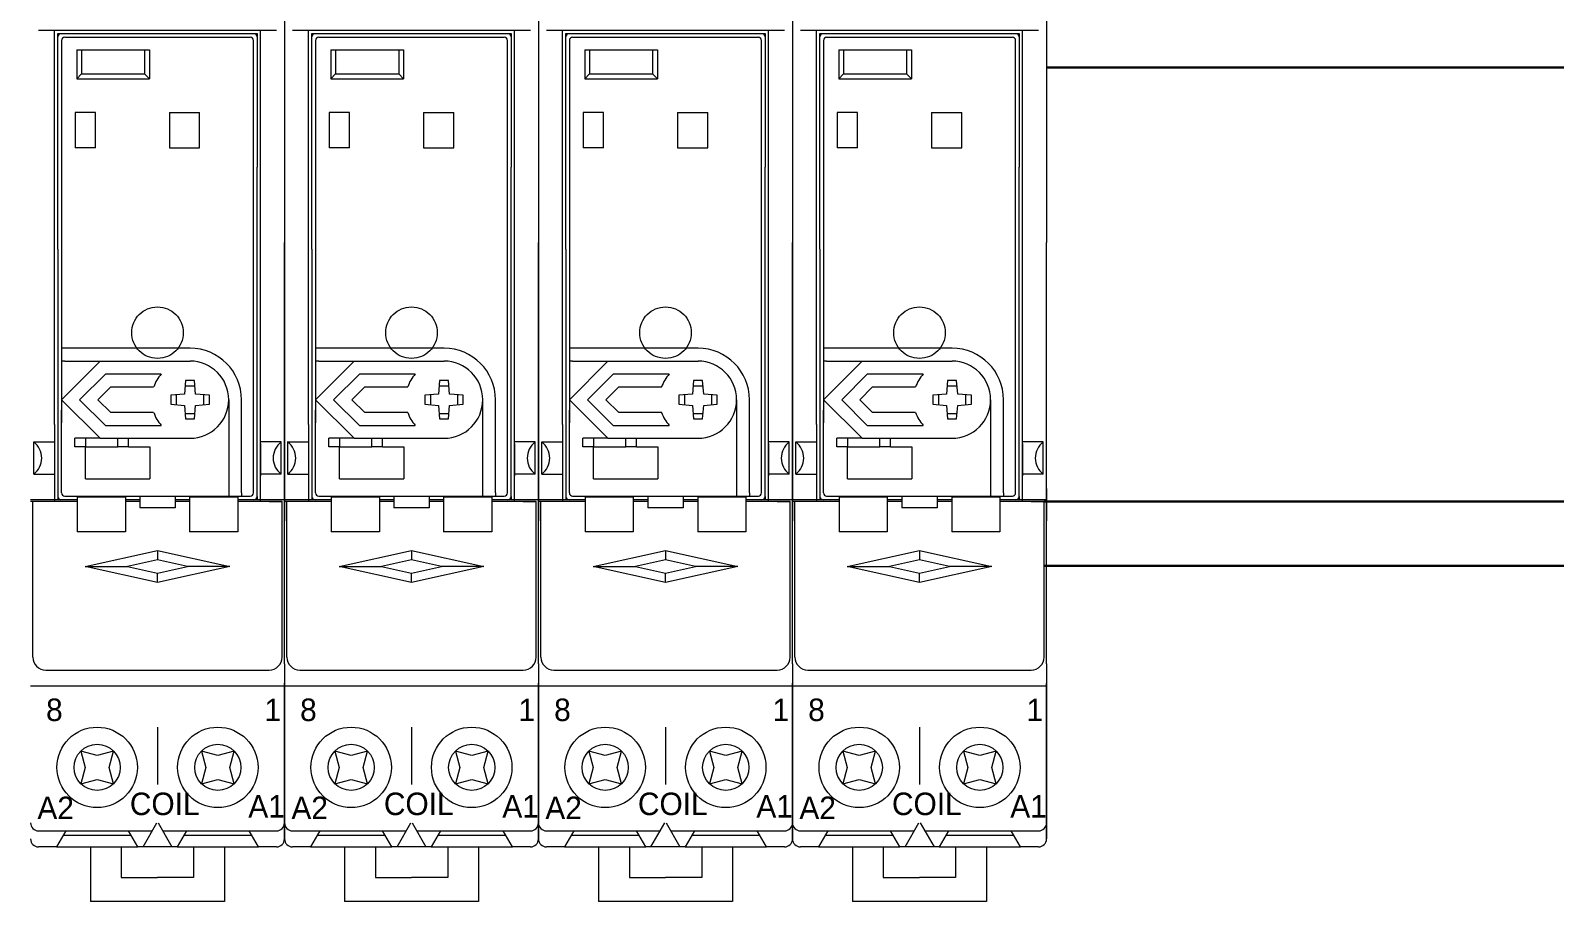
# Model space of a CAD drawing. Header units: millimetres. Extents: x -6000 to 26000, y -6000 to 26000.
# Drawn here: x 117.67 to 130.86, y -4389.53 to -4381.99 of the extents above; entities that cross this region are included whole.
import ezdxf

# ---------------------------------------------------------------- set-up
doc = ezdxf.new("R2010")
doc.units = ezdxf.units.MM
doc.header["$MEASUREMENT"] = 0
doc.linetypes.add('HIDDEN2', pattern=[2.38125, 1.5875, -0.79375])
for name, color, linetype, lineweight in [('Чертеж и Рисунок_Ном._пера__1', 7, 'Continuous', 15), ('Чертеж и Рисунок_Ном._пера__21', 7, 'Continuous', 30), ('Чертеж и Рисунок_Ном._пера__7', 7, 'Continuous', 15)]:
    doc.layers.add(name, color=color, linetype=linetype, lineweight=lineweight)
doc.styles.add('СГЕНЕРИР_СТИЛЬ_2', font='')
doc.styles.get('СГЕНЕРИР_СТИЛЬ_2').set_extended_font_data('Arial')

msp = doc.modelspace()

# ---------------------------------------------------------------- linework, layer by layer
at = {"layer": 'Чертеж и Рисунок_Ном._пера__21', "color": 7, "linetype": 'Continuous', "lineweight": 30}
for p, q in [((126.462, -4382.313), (154.644, -4382.313)), ((154.644, -4386.069), (126.441, -4386.069)), ((154.644, -4386.626), (126.441, -4386.626))]:
    msp.add_line(p, q, dxfattribs=at)
at = {"layer": 'Чертеж и Рисунок_Ном._пера__7', "color": 7, "linetype": 'Continuous', "lineweight": 15}
for p, q in [((119.869, -4377.744), (119.869, -4383.829)), ((119.869, -4377.744), (119.869, -4383.829)), ((122.067, -4377.744), (122.067, -4383.829)), ((122.067, -4377.744), (122.067, -4383.829)), ((124.265, -4377.744), (124.265, -4383.829)), ((124.265, -4377.744), (124.265, -4383.829)), ((126.462, -4377.744), (126.462, -4383.829)), ((119.799, -4381.994), (117.741, -4381.994)), ((117.88, -4385.405), (117.88, -4381.994)), ((117.908, -4382.049), (117.908, -4382.021)), ((117.908, -4382.021), (119.632, -4382.021)), ((117.908, -4382.731), (117.908, -4382.049)), ((119.573, -4382.053), (117.967, -4382.053)), ((119.605, -4382.021), (119.632, -4382.021)), ((119.632, -4382.021), (119.632, -4382.049)), ((119.632, -4382.021), (119.632, -4383.176)), ((119.66, -4386.069), (119.66, -4381.994)), ((121.997, -4381.994), (119.939, -4381.994)), ((120.078, -4385.405), (120.078, -4381.994)), ((120.105, -4382.049), (120.105, -4382.021)), ((120.105, -4382.021), (121.83, -4382.021)), ((120.105, -4382.731), (120.105, -4382.049)), ((121.771, -4382.053), (120.165, -4382.053)), ((121.802, -4382.021), (121.83, -4382.021)), ((121.83, -4382.021), (121.83, -4382.049)), ((121.83, -4382.021), (121.83, -4383.176)), ((121.858, -4386.069), (121.858, -4381.994)), ((124.195, -4381.994), (122.136, -4381.994)), ((122.275, -4385.405), (122.275, -4381.994)), ((122.303, -4382.049), (122.303, -4382.021)), ((122.303, -4382.021), (124.028, -4382.021)), ((122.303, -4382.731), (122.303, -4382.049)), ((123.969, -4382.053), (122.362, -4382.053)), ((124, -4382.021), (124.028, -4382.021)), ((124.028, -4382.021), (124.028, -4382.049)), ((124.028, -4382.021), (124.028, -4383.176)), ((124.056, -4386.069), (124.056, -4381.994)), ((126.393, -4381.994), (124.334, -4381.994)), ((124.473, -4385.405), (124.473, -4381.994)), ((124.501, -4382.049), (124.501, -4382.021)), ((124.501, -4382.021), (126.226, -4382.021)), ((124.501, -4382.731), (124.501, -4382.049)), ((126.167, -4382.053), (124.56, -4382.053)), ((126.198, -4382.021), (126.226, -4382.021)), ((126.226, -4382.021), (126.226, -4382.049)), ((126.226, -4382.021), (126.226, -4383.176)), ((126.254, -4386.069), (126.254, -4381.994)), ((117.939, -4382.08), (117.939, -4384.744)), ((118.071, -4382.16), (118.701, -4382.16)), ((118.071, -4382.16), (118.071, -4382.411)), ((118.113, -4382.16), (118.113, -4382.369)), ((118.659, -4382.16), (118.659, -4382.369)), ((118.701, -4382.16), (118.701, -4382.411)), ((119.601, -4385.996), (119.601, -4382.08)), ((120.137, -4382.08), (120.137, -4384.744)), ((120.269, -4382.16), (120.898, -4382.16)), ((120.269, -4382.16), (120.269, -4382.411)), ((120.311, -4382.16), (120.311, -4382.369)), ((120.857, -4382.16), (120.857, -4382.369)), ((120.898, -4382.16), (120.898, -4382.411)), ((121.799, -4385.996), (121.799, -4382.08)), ((122.334, -4382.08), (122.334, -4384.744)), ((122.467, -4382.16), (123.096, -4382.16)), ((122.467, -4382.16), (122.467, -4382.411)), ((122.508, -4382.16), (122.508, -4382.369)), ((123.054, -4382.16), (123.054, -4382.369)), ((123.096, -4382.16), (123.096, -4382.411)), ((123.997, -4385.996), (123.997, -4382.08)), ((124.532, -4382.08), (124.532, -4384.744)), ((124.664, -4382.16), (125.294, -4382.16)), ((124.664, -4382.16), (124.664, -4382.411)), ((124.706, -4382.16), (124.706, -4382.369)), ((125.252, -4382.16), (125.252, -4382.369)), ((125.294, -4382.16), (125.294, -4382.411)), ((126.195, -4385.996), (126.195, -4382.08)), ((118.071, -4382.411), (118.113, -4382.369)), ((118.071, -4382.411), (118.701, -4382.411)), ((118.113, -4382.369), (118.659, -4382.369)), ((118.701, -4382.411), (118.659, -4382.369)), ((120.269, -4382.411), (120.311, -4382.369)), ((120.269, -4382.411), (120.898, -4382.411)), ((120.311, -4382.369), (120.857, -4382.369)), ((120.898, -4382.411), (120.857, -4382.369)), ((122.467, -4382.411), (122.508, -4382.369)), ((122.467, -4382.411), (123.096, -4382.411)), ((122.508, -4382.369), (123.054, -4382.369)), ((123.096, -4382.411), (123.054, -4382.369)), ((124.664, -4382.411), (124.706, -4382.369)), ((124.664, -4382.411), (125.294, -4382.411)), ((124.706, -4382.369), (125.252, -4382.369)), ((125.294, -4382.411), (125.252, -4382.369)), ((118.235, -4382.703), (118.057, -4382.703)), ((118.057, -4382.703), (118.057, -4383.009)), ((118.235, -4383.009), (118.235, -4382.703)), ((118.874, -4382.703), (119.135, -4382.703)), ((118.874, -4382.703), (118.874, -4383.009)), ((119.135, -4383.009), (119.135, -4382.703)), ((120.432, -4382.703), (120.255, -4382.703)), ((120.255, -4382.703), (120.255, -4383.009)), ((120.432, -4383.009), (120.432, -4382.703)), ((121.072, -4382.703), (121.333, -4382.703)), ((121.072, -4382.703), (121.072, -4383.009)), ((121.333, -4383.009), (121.333, -4382.703)), ((122.63, -4382.703), (122.453, -4382.703)), ((122.453, -4382.703), (122.453, -4383.009)), ((122.63, -4383.009), (122.63, -4382.703)), ((123.27, -4382.703), (123.531, -4382.703)), ((123.27, -4382.703), (123.27, -4383.009)), ((123.531, -4383.009), (123.531, -4382.703)), ((124.828, -4382.703), (124.651, -4382.703)), ((124.651, -4382.703), (124.651, -4383.009)), ((124.828, -4383.009), (124.828, -4382.703)), ((125.468, -4382.703), (125.729, -4382.703)), ((125.468, -4382.703), (125.468, -4383.009)), ((125.729, -4383.009), (125.729, -4382.703)), ((117.908, -4383.176), (117.908, -4382.731)), ((117.939, -4382.8), (117.939, -4385.388)), ((119.601, -4385.388), (119.601, -4382.8)), ((120.105, -4383.176), (120.105, -4382.731)), ((120.136, -4382.8), (120.136, -4385.388)), ((121.799, -4385.388), (121.799, -4382.8)), ((122.303, -4383.176), (122.303, -4382.731)), ((122.334, -4382.8), (122.334, -4385.388)), ((123.997, -4385.388), (123.997, -4382.8)), ((124.501, -4383.176), (124.501, -4382.731)), ((124.532, -4382.8), (124.532, -4385.388)), ((126.195, -4385.388), (126.195, -4382.8)), ((118.235, -4383.009), (118.057, -4383.009)), ((118.874, -4383.009), (119.135, -4383.009)), ((120.432, -4383.009), (120.255, -4383.009)), ((121.072, -4383.009), (121.333, -4383.009)), ((122.63, -4383.009), (122.453, -4383.009)), ((123.27, -4383.009), (123.531, -4383.009)), ((124.828, -4383.009), (124.651, -4383.009)), ((125.468, -4383.009), (125.729, -4383.009)), ((117.908, -4383.885), (117.908, -4383.176)), ((119.632, -4386.027), (119.632, -4383.176)), ((120.105, -4383.885), (120.105, -4383.176)), ((121.83, -4386.027), (121.83, -4383.176)), ((122.303, -4383.885), (122.303, -4383.176)), ((124.028, -4386.027), (124.028, -4383.176)), ((124.501, -4383.885), (124.501, -4383.176)), ((126.226, -4386.027), (126.226, -4383.176)), ((117.908, -4383.885), (117.908, -4386.055)), ((119.869, -4387.474), (119.869, -4383.829)), ((119.869, -4383.829), (119.869, -4386.097)), ((120.105, -4383.885), (120.105, -4386.055)), ((122.067, -4387.474), (122.067, -4383.829)), ((122.067, -4383.829), (122.067, -4386.097)), ((122.303, -4383.885), (122.303, -4386.055)), ((124.265, -4387.474), (124.265, -4383.829)), ((124.265, -4383.829), (124.265, -4386.097)), ((124.501, -4383.885), (124.501, -4386.055)), ((126.462, -4387.474), (126.462, -4383.829)), ((117.967, -4384.744), (117.939, -4384.744)), ((117.939, -4384.744), (117.939, -4384.856)), ((119.052, -4384.744), (117.967, -4384.744)), ((120.165, -4384.744), (120.137, -4384.744)), ((120.137, -4384.744), (120.137, -4384.856)), ((121.25, -4384.744), (120.165, -4384.744)), ((122.362, -4384.744), (122.334, -4384.744)), ((122.334, -4384.744), (122.334, -4384.856)), ((123.447, -4384.744), (122.362, -4384.744)), ((124.56, -4384.744), (124.532, -4384.744)), ((124.532, -4384.744), (124.532, -4384.856)), ((125.645, -4384.744), (124.56, -4384.744)), ((117.967, -4384.856), (117.939, -4384.856)), ((117.939, -4384.856), (117.939, -4385.189)), ((117.939, -4385.189), (118.273, -4384.856)), ((117.967, -4384.856), (119.052, -4384.856)), ((120.165, -4384.856), (120.137, -4384.856)), ((120.137, -4384.856), (120.137, -4385.189)), ((120.137, -4385.189), (120.471, -4384.856)), ((120.165, -4384.856), (121.25, -4384.856)), ((122.362, -4384.856), (122.334, -4384.856)), ((122.334, -4384.856), (122.334, -4385.189)), ((122.334, -4385.189), (122.668, -4384.856)), ((122.362, -4384.856), (123.447, -4384.856)), ((124.56, -4384.856), (124.532, -4384.856)), ((124.532, -4384.856), (124.532, -4385.189)), ((124.532, -4385.189), (124.866, -4384.856)), ((124.56, -4384.856), (125.645, -4384.856)), ((118.319, -4384.967), (118.096, -4385.189)), ((118.254, -4385.189), (118.365, -4385.078)), ((118.803, -4384.967), (118.319, -4384.967)), ((118.365, -4385.078), (118.737, -4385.078)), ((119.013, -4385.022), (119.003, -4385.141)), ((119.094, -4385.071), (119.009, -4385.071)), ((119.09, -4385.022), (119.013, -4385.022)), ((119.1, -4385.141), (119.09, -4385.022)), ((120.517, -4384.967), (120.294, -4385.189)), ((120.451, -4385.189), (120.563, -4385.078)), ((121.001, -4384.967), (120.517, -4384.967)), ((120.563, -4385.078), (120.935, -4385.078)), ((121.211, -4385.022), (121.201, -4385.141)), ((121.292, -4385.071), (121.207, -4385.071)), ((121.288, -4385.022), (121.211, -4385.022)), ((121.298, -4385.141), (121.288, -4385.022)), ((122.714, -4384.967), (122.492, -4385.189)), ((122.649, -4385.189), (122.761, -4385.078)), ((123.198, -4384.967), (122.714, -4384.967)), ((122.761, -4385.078), (123.133, -4385.078)), ((123.409, -4385.022), (123.399, -4385.141)), ((123.49, -4385.071), (123.405, -4385.071)), ((123.486, -4385.022), (123.409, -4385.022)), ((123.496, -4385.141), (123.486, -4385.022)), ((124.912, -4384.967), (124.69, -4385.189)), ((124.847, -4385.189), (124.958, -4385.078)), ((125.396, -4384.967), (124.912, -4384.967)), ((124.958, -4385.078), (125.33, -4385.078)), ((125.607, -4385.022), (125.596, -4385.141)), ((125.688, -4385.071), (125.603, -4385.071)), ((125.683, -4385.022), (125.607, -4385.022)), ((125.694, -4385.141), (125.683, -4385.022)), ((117.939, -4385.189), (117.939, -4385.28)), ((117.939, -4385.189), (118.273, -4385.523)), ((118.096, -4385.189), (118.319, -4385.412)), ((118.365, -4385.301), (118.254, -4385.189)), ((119.003, -4385.141), (118.885, -4385.151)), ((118.885, -4385.151), (118.885, -4385.228)), ((118.885, -4385.228), (119.003, -4385.238)), ((118.933, -4385.147), (118.933, -4385.232)), ((119.219, -4385.151), (119.1, -4385.141)), ((119.1, -4385.238), (119.219, -4385.228)), ((119.17, -4385.232), (119.17, -4385.147)), ((119.219, -4385.228), (119.219, -4385.151)), ((119.386, -4385.189), (119.386, -4385.996)), ((119.497, -4385.996), (119.497, -4385.189)), ((120.137, -4385.189), (120.137, -4385.28)), ((120.137, -4385.189), (120.471, -4385.523)), ((120.294, -4385.189), (120.517, -4385.412)), ((120.563, -4385.301), (120.451, -4385.189)), ((121.201, -4385.141), (121.083, -4385.151)), ((121.083, -4385.151), (121.083, -4385.228)), ((121.083, -4385.228), (121.201, -4385.238)), ((121.131, -4385.147), (121.131, -4385.232)), ((121.416, -4385.151), (121.298, -4385.141)), ((121.298, -4385.238), (121.416, -4385.228)), ((121.368, -4385.232), (121.368, -4385.147)), ((121.416, -4385.228), (121.416, -4385.151)), ((121.583, -4385.189), (121.583, -4385.996)), ((121.695, -4385.996), (121.695, -4385.189)), ((122.334, -4385.189), (122.334, -4385.28)), ((122.334, -4385.189), (122.668, -4385.523)), ((122.492, -4385.189), (122.714, -4385.412)), ((122.761, -4385.301), (122.649, -4385.189)), ((123.399, -4385.141), (123.28, -4385.151)), ((123.28, -4385.151), (123.28, -4385.228)), ((123.28, -4385.228), (123.399, -4385.238)), ((123.329, -4385.147), (123.329, -4385.232)), ((123.614, -4385.151), (123.496, -4385.141)), ((123.496, -4385.238), (123.614, -4385.228)), ((123.566, -4385.232), (123.566, -4385.147)), ((123.614, -4385.228), (123.614, -4385.151)), ((123.781, -4385.189), (123.781, -4385.996)), ((123.892, -4385.996), (123.892, -4385.189)), ((124.532, -4385.189), (124.532, -4385.28)), ((124.532, -4385.189), (124.866, -4385.523)), ((124.69, -4385.189), (124.912, -4385.412)), ((124.958, -4385.301), (124.847, -4385.189)), ((125.596, -4385.141), (125.478, -4385.151)), ((125.478, -4385.151), (125.478, -4385.228)), ((125.478, -4385.228), (125.596, -4385.238)), ((125.527, -4385.147), (125.527, -4385.232)), ((125.812, -4385.151), (125.694, -4385.141)), ((125.694, -4385.238), (125.812, -4385.228)), ((125.764, -4385.232), (125.764, -4385.147)), ((125.812, -4385.228), (125.812, -4385.151)), ((125.979, -4385.189), (125.979, -4385.996)), ((126.09, -4385.996), (126.09, -4385.189)), ((117.939, -4385.996), (117.939, -4385.28)), ((118.737, -4385.301), (118.365, -4385.301)), ((119.003, -4385.238), (119.013, -4385.356)), ((119.009, -4385.308), (119.094, -4385.308)), ((119.013, -4385.356), (119.09, -4385.356)), ((119.09, -4385.356), (119.1, -4385.238)), ((120.137, -4385.996), (120.137, -4385.28)), ((120.935, -4385.301), (120.563, -4385.301)), ((121.201, -4385.238), (121.211, -4385.356)), ((121.207, -4385.308), (121.292, -4385.308)), ((121.211, -4385.356), (121.288, -4385.356)), ((121.288, -4385.356), (121.298, -4385.238)), ((122.334, -4385.996), (122.334, -4385.28)), ((123.133, -4385.301), (122.761, -4385.301)), ((123.399, -4385.238), (123.409, -4385.356)), ((123.405, -4385.308), (123.49, -4385.308)), ((123.409, -4385.356), (123.486, -4385.356)), ((123.486, -4385.356), (123.496, -4385.238)), ((124.532, -4385.996), (124.532, -4385.28)), ((125.33, -4385.301), (124.958, -4385.301)), ((125.596, -4385.238), (125.607, -4385.356)), ((125.603, -4385.308), (125.688, -4385.308)), ((125.607, -4385.356), (125.683, -4385.356)), ((125.683, -4385.356), (125.694, -4385.238)), ((117.88, -4385.405), (117.88, -4386.069)), ((118.319, -4385.412), (118.803, -4385.412)), ((120.078, -4385.405), (120.078, -4386.069)), ((120.517, -4385.412), (121.001, -4385.412)), ((122.275, -4385.405), (122.275, -4386.069)), ((122.714, -4385.412), (123.198, -4385.412)), ((124.473, -4385.405), (124.473, -4386.069)), ((124.912, -4385.412), (125.396, -4385.412)), ((117.699, -4385.833), (117.699, -4385.554)), ((117.699, -4385.554), (117.88, -4385.554)), ((118.148, -4385.523), (118.054, -4385.523)), ((118.054, -4385.596), (118.054, -4385.523)), ((118.148, -4385.596), (118.054, -4385.596)), ((118.148, -4385.523), (118.148, -4385.596)), ((118.273, -4385.523), (118.148, -4385.523)), ((118.148, -4385.596), (118.426, -4385.596)), ((118.148, -4385.874), (118.148, -4385.596)), ((118.273, -4385.523), (119.052, -4385.523)), ((118.426, -4385.596), (118.426, -4385.523)), ((118.519, -4385.596), (118.426, -4385.596)), ((118.519, -4385.596), (118.519, -4385.523)), ((118.519, -4385.596), (118.627, -4385.596)), ((118.627, -4385.596), (118.704, -4385.596)), ((118.704, -4385.596), (118.704, -4385.874)), ((119.841, -4385.554), (119.66, -4385.554)), ((119.66, -4385.568), (119.66, -4385.847)), ((119.841, -4385.833), (119.841, -4385.554)), ((119.897, -4385.833), (119.897, -4385.554)), ((119.897, -4385.554), (120.078, -4385.554)), ((120.345, -4385.523), (120.252, -4385.523)), ((120.252, -4385.596), (120.252, -4385.523)), ((120.345, -4385.596), (120.252, -4385.596)), ((120.345, -4385.523), (120.345, -4385.596)), ((120.471, -4385.523), (120.345, -4385.523)), ((120.345, -4385.596), (120.624, -4385.596)), ((120.345, -4385.874), (120.345, -4385.596)), ((120.471, -4385.523), (121.25, -4385.523)), ((120.624, -4385.596), (120.624, -4385.523)), ((120.717, -4385.596), (120.624, -4385.596)), ((120.717, -4385.596), (120.717, -4385.523)), ((120.717, -4385.596), (120.824, -4385.596)), ((120.824, -4385.596), (120.902, -4385.596)), ((120.902, -4385.596), (120.902, -4385.874)), ((122.039, -4385.554), (121.858, -4385.554)), ((121.858, -4385.568), (121.858, -4385.847)), ((122.039, -4385.833), (122.039, -4385.554)), ((122.095, -4385.833), (122.095, -4385.554)), ((122.095, -4385.554), (122.275, -4385.554)), ((122.543, -4385.523), (122.45, -4385.523)), ((122.45, -4385.596), (122.45, -4385.523)), ((122.543, -4385.596), (122.45, -4385.596)), ((122.543, -4385.523), (122.543, -4385.596)), ((122.668, -4385.523), (122.543, -4385.523)), ((122.543, -4385.596), (122.821, -4385.596)), ((122.543, -4385.874), (122.543, -4385.596)), ((122.668, -4385.523), (123.447, -4385.523)), ((122.821, -4385.596), (122.821, -4385.523)), ((122.915, -4385.596), (122.821, -4385.596)), ((122.915, -4385.596), (122.915, -4385.523)), ((122.915, -4385.596), (123.022, -4385.596)), ((123.022, -4385.596), (123.1, -4385.596)), ((123.1, -4385.596), (123.1, -4385.874)), ((124.237, -4385.554), (124.056, -4385.554)), ((124.056, -4385.568), (124.056, -4385.847)), ((124.237, -4385.833), (124.237, -4385.554)), ((124.292, -4385.833), (124.292, -4385.554)), ((124.292, -4385.554), (124.473, -4385.554)), ((124.741, -4385.523), (124.648, -4385.523)), ((124.648, -4385.596), (124.648, -4385.523)), ((124.741, -4385.596), (124.648, -4385.596)), ((124.741, -4385.523), (124.741, -4385.596)), ((124.866, -4385.523), (124.741, -4385.523)), ((124.741, -4385.596), (125.019, -4385.596)), ((124.741, -4385.874), (124.741, -4385.596)), ((124.866, -4385.523), (125.645, -4385.523)), ((125.019, -4385.596), (125.019, -4385.523)), ((125.112, -4385.596), (125.019, -4385.596)), ((125.112, -4385.596), (125.112, -4385.523)), ((125.112, -4385.596), (125.22, -4385.596)), ((125.22, -4385.596), (125.297, -4385.596)), ((125.297, -4385.596), (125.297, -4385.874)), ((126.434, -4385.554), (126.254, -4385.554)), ((126.254, -4385.568), (126.254, -4385.847)), ((126.434, -4385.833), (126.434, -4385.554)), ((117.699, -4385.833), (117.88, -4385.833)), ((118.148, -4385.874), (118.701, -4385.874)), ((118.701, -4385.874), (118.704, -4385.874)), ((119.841, -4385.833), (119.66, -4385.833)), ((119.897, -4385.833), (120.078, -4385.833)), ((120.345, -4385.874), (120.899, -4385.874)), ((120.899, -4385.874), (120.902, -4385.874)), ((122.039, -4385.833), (121.858, -4385.833)), ((122.095, -4385.833), (122.275, -4385.833)), ((122.543, -4385.874), (123.097, -4385.874)), ((123.097, -4385.874), (123.1, -4385.874)), ((124.237, -4385.833), (124.056, -4385.833)), ((124.292, -4385.833), (124.473, -4385.833)), ((124.741, -4385.874), (125.295, -4385.874)), ((125.295, -4385.874), (125.297, -4385.874)), ((126.434, -4385.833), (126.254, -4385.833)), ((119.386, -4385.996), (119.386, -4386.024)), ((119.497, -4385.996), (119.497, -4386.024)), ((119.869, -4385.958), (119.869, -4386.097)), ((121.583, -4385.996), (121.583, -4386.024)), ((121.695, -4385.996), (121.695, -4386.024)), ((122.067, -4385.958), (122.067, -4386.097)), ((123.781, -4385.996), (123.781, -4386.024)), ((123.892, -4385.996), (123.892, -4386.024)), ((124.265, -4385.958), (124.265, -4386.097)), ((125.979, -4385.996), (125.979, -4386.024)), ((126.09, -4385.996), (126.09, -4386.024)), ((126.462, -4385.958), (126.462, -4386.097)), ((118.075, -4386.055), (117.671, -4386.055)), ((118.075, -4386.069), (117.671, -4386.069)), ((117.803, -4386.069), (117.692, -4386.069)), ((117.692, -4386.626), (117.692, -4386.069)), ((118.075, -4386.069), (117.803, -4386.069)), ((118.075, -4386.055), (117.908, -4386.055)), ((117.967, -4386.024), (118.741, -4386.024)), ((118.075, -4386.032), (118.075, -4386.333)), ((118.492, -4386.032), (118.075, -4386.032)), ((118.492, -4386.032), (118.492, -4386.333)), ((118.617, -4386.055), (118.492, -4386.055)), ((118.617, -4386.069), (118.492, -4386.069)), ((118.617, -4386.069), (118.492, -4386.069)), ((118.617, -4386.027), (118.617, -4386.125)), ((118.923, -4386.027), (118.617, -4386.027)), ((118.923, -4386.125), (118.617, -4386.125)), ((118.741, -4386.024), (119.386, -4386.024)), ((118.923, -4386.027), (118.923, -4386.125)), ((119.048, -4386.055), (118.923, -4386.055)), ((119.048, -4386.055), (118.923, -4386.055)), ((119.048, -4386.069), (118.923, -4386.069)), ((119.048, -4386.069), (118.923, -4386.069)), ((119.466, -4386.032), (119.048, -4386.032)), ((119.048, -4386.032), (119.048, -4386.333)), ((119.386, -4386.024), (119.497, -4386.024)), ((119.466, -4386.032), (119.466, -4386.333)), ((119.632, -4386.055), (119.466, -4386.055)), ((119.869, -4386.055), (119.466, -4386.055)), ((119.848, -4386.069), (119.466, -4386.069)), ((119.737, -4386.069), (119.466, -4386.069)), ((119.497, -4386.024), (119.573, -4386.024)), ((119.632, -4386.027), (119.632, -4386.055)), ((119.737, -4386.069), (119.848, -4386.069)), ((119.848, -4386.626), (119.848, -4386.069)), ((120.272, -4386.055), (119.869, -4386.055)), ((120.272, -4386.069), (119.869, -4386.069)), ((119.869, -4386.097), (119.869, -4386.236)), ((119.869, -4386.097), (119.869, -4386.236)), ((119.869, -4387.474), (119.869, -4386.153)), ((120.001, -4386.069), (119.89, -4386.069)), ((119.89, -4386.626), (119.89, -4386.069)), ((120.272, -4386.069), (120.001, -4386.069)), ((120.272, -4386.055), (120.105, -4386.055)), ((120.165, -4386.024), (120.939, -4386.024)), ((120.272, -4386.032), (120.272, -4386.333)), ((120.69, -4386.032), (120.272, -4386.032)), ((120.69, -4386.032), (120.69, -4386.333)), ((120.815, -4386.055), (120.69, -4386.055)), ((120.815, -4386.069), (120.69, -4386.069)), ((120.815, -4386.069), (120.69, -4386.069)), ((120.815, -4386.027), (120.815, -4386.125)), ((121.121, -4386.027), (120.815, -4386.027)), ((121.121, -4386.125), (120.815, -4386.125)), ((120.939, -4386.024), (121.583, -4386.024)), ((121.121, -4386.027), (121.121, -4386.125)), ((121.246, -4386.055), (121.121, -4386.055)), ((121.246, -4386.055), (121.121, -4386.055)), ((121.246, -4386.069), (121.121, -4386.069)), ((121.246, -4386.069), (121.121, -4386.069)), ((121.663, -4386.032), (121.246, -4386.032)), ((121.246, -4386.032), (121.246, -4386.333)), ((121.583, -4386.024), (121.695, -4386.024)), ((121.663, -4386.032), (121.663, -4386.333)), ((121.83, -4386.055), (121.663, -4386.055)), ((122.067, -4386.055), (121.663, -4386.055)), ((122.046, -4386.069), (121.663, -4386.069)), ((121.935, -4386.069), (121.663, -4386.069)), ((121.695, -4386.024), (121.771, -4386.024)), ((121.83, -4386.027), (121.83, -4386.055)), ((121.935, -4386.069), (122.046, -4386.069)), ((122.046, -4386.626), (122.046, -4386.069)), ((122.47, -4386.055), (122.067, -4386.055)), ((122.47, -4386.069), (122.067, -4386.069)), ((122.067, -4386.097), (122.067, -4386.236)), ((122.067, -4386.097), (122.067, -4386.236)), ((122.067, -4387.474), (122.067, -4386.153)), ((122.199, -4386.069), (122.088, -4386.069)), ((122.088, -4386.626), (122.088, -4386.069)), ((122.47, -4386.069), (122.199, -4386.069)), ((122.47, -4386.055), (122.303, -4386.055)), ((122.362, -4386.024), (123.137, -4386.024)), ((122.47, -4386.032), (122.47, -4386.333)), ((122.887, -4386.032), (122.47, -4386.032)), ((122.887, -4386.032), (122.887, -4386.333)), ((123.013, -4386.055), (122.887, -4386.055)), ((123.013, -4386.069), (122.887, -4386.069)), ((123.013, -4386.069), (122.887, -4386.069)), ((123.013, -4386.027), (123.013, -4386.125)), ((123.319, -4386.027), (123.013, -4386.027)), ((123.319, -4386.125), (123.013, -4386.125)), ((123.137, -4386.024), (123.781, -4386.024)), ((123.319, -4386.027), (123.319, -4386.125)), ((123.444, -4386.055), (123.319, -4386.055)), ((123.444, -4386.055), (123.319, -4386.055)), ((123.444, -4386.069), (123.319, -4386.069)), ((123.444, -4386.069), (123.319, -4386.069)), ((123.861, -4386.032), (123.444, -4386.032)), ((123.444, -4386.032), (123.444, -4386.333)), ((123.781, -4386.024), (123.892, -4386.024)), ((123.861, -4386.032), (123.861, -4386.333)), ((124.028, -4386.055), (123.861, -4386.055)), ((124.265, -4386.055), (123.861, -4386.055)), ((124.244, -4386.069), (123.861, -4386.069)), ((124.132, -4386.069), (123.861, -4386.069)), ((123.892, -4386.024), (123.969, -4386.024)), ((124.028, -4386.027), (124.028, -4386.055)), ((124.132, -4386.069), (124.244, -4386.069)), ((124.244, -4386.626), (124.244, -4386.069)), ((124.668, -4386.055), (124.265, -4386.055)), ((124.668, -4386.069), (124.265, -4386.069)), ((124.265, -4386.097), (124.265, -4386.236)), ((124.265, -4386.097), (124.265, -4386.236)), ((124.265, -4387.474), (124.265, -4386.153)), ((124.397, -4386.069), (124.285, -4386.069)), ((124.285, -4386.626), (124.285, -4386.069)), ((124.668, -4386.069), (124.397, -4386.069)), ((124.668, -4386.055), (124.501, -4386.055)), ((124.56, -4386.024), (125.335, -4386.024)), ((124.668, -4386.032), (124.668, -4386.333)), ((125.085, -4386.032), (124.668, -4386.032)), ((125.085, -4386.032), (125.085, -4386.333)), ((125.21, -4386.055), (125.085, -4386.055)), ((125.21, -4386.069), (125.085, -4386.069)), ((125.21, -4386.069), (125.085, -4386.069)), ((125.21, -4386.027), (125.21, -4386.125)), ((125.516, -4386.027), (125.21, -4386.027)), ((125.516, -4386.125), (125.21, -4386.125)), ((125.335, -4386.024), (125.979, -4386.024)), ((125.516, -4386.027), (125.516, -4386.125)), ((125.642, -4386.055), (125.516, -4386.055)), ((125.642, -4386.055), (125.516, -4386.055)), ((125.642, -4386.069), (125.516, -4386.069)), ((125.642, -4386.069), (125.516, -4386.069)), ((126.059, -4386.032), (125.642, -4386.032)), ((125.642, -4386.032), (125.642, -4386.333)), ((125.979, -4386.024), (126.09, -4386.024)), ((126.059, -4386.032), (126.059, -4386.333)), ((126.226, -4386.055), (126.059, -4386.055)), ((126.462, -4386.055), (126.059, -4386.055)), ((126.441, -4386.069), (126.059, -4386.069)), ((126.33, -4386.069), (126.059, -4386.069)), ((126.09, -4386.024), (126.167, -4386.024)), ((126.226, -4386.027), (126.226, -4386.055)), ((126.33, -4386.069), (126.441, -4386.069)), ((126.441, -4386.626), (126.441, -4386.069)), ((126.462, -4386.097), (126.462, -4386.236)), ((118.492, -4386.333), (118.075, -4386.333)), ((119.466, -4386.333), (119.048, -4386.333)), ((120.69, -4386.333), (120.272, -4386.333)), ((121.663, -4386.333), (121.246, -4386.333)), ((122.887, -4386.333), (122.47, -4386.333)), ((123.861, -4386.333), (123.444, -4386.333)), ((125.085, -4386.333), (124.668, -4386.333)), ((126.059, -4386.333), (125.642, -4386.333)), ((118.144, -4386.633), (118.77, -4386.493)), ((118.77, -4386.493), (119.396, -4386.633)), ((118.77, -4386.493), (118.77, -4386.575)), ((120.342, -4386.633), (120.968, -4386.493)), ((120.968, -4386.493), (121.594, -4386.633)), ((120.968, -4386.493), (120.968, -4386.575)), ((122.54, -4386.633), (123.166, -4386.493)), ((123.166, -4386.493), (123.792, -4386.633)), ((123.166, -4386.493), (123.166, -4386.575)), ((124.737, -4386.633), (125.363, -4386.493)), ((125.363, -4386.493), (125.989, -4386.633)), ((125.363, -4386.493), (125.363, -4386.575)), ((117.692, -4387.418), (117.692, -4386.626)), ((118.77, -4386.772), (118.144, -4386.633)), ((118.144, -4386.633), (118.51, -4386.633)), ((118.77, -4386.575), (118.51, -4386.633)), ((118.51, -4386.633), (118.77, -4386.69)), ((119.03, -4386.633), (118.77, -4386.575)), ((119.396, -4386.633), (118.77, -4386.772)), ((118.77, -4386.69), (119.03, -4386.633)), ((119.396, -4386.633), (119.03, -4386.633)), ((119.848, -4387.418), (119.848, -4386.626)), ((119.89, -4387.418), (119.89, -4386.626)), ((120.968, -4386.772), (120.342, -4386.633)), ((120.342, -4386.633), (120.708, -4386.633)), ((120.968, -4386.575), (120.708, -4386.633)), ((120.708, -4386.633), (120.968, -4386.69)), ((121.227, -4386.633), (120.968, -4386.575)), ((121.594, -4386.633), (120.968, -4386.772)), ((120.968, -4386.69), (121.227, -4386.633)), ((121.594, -4386.633), (121.227, -4386.633)), ((122.046, -4387.418), (122.046, -4386.626)), ((122.088, -4387.418), (122.088, -4386.626)), ((123.166, -4386.772), (122.54, -4386.633)), ((122.54, -4386.633), (122.906, -4386.633)), ((123.166, -4386.575), (122.906, -4386.633)), ((122.906, -4386.633), (123.166, -4386.69)), ((123.425, -4386.633), (123.166, -4386.575)), ((123.792, -4386.633), (123.166, -4386.772)), ((123.166, -4386.69), (123.425, -4386.633)), ((123.792, -4386.633), (123.425, -4386.633)), ((124.244, -4387.418), (124.244, -4386.626)), ((124.285, -4387.418), (124.285, -4386.626)), ((125.363, -4386.772), (124.737, -4386.633)), ((124.737, -4386.633), (125.104, -4386.633)), ((125.363, -4386.575), (125.104, -4386.633)), ((125.104, -4386.633), (125.363, -4386.69)), ((125.623, -4386.633), (125.363, -4386.575)), ((125.989, -4386.633), (125.363, -4386.772)), ((125.363, -4386.69), (125.623, -4386.633)), ((125.989, -4386.633), (125.623, -4386.633)), ((126.441, -4387.418), (126.441, -4386.626)), ((118.77, -4386.772), (118.77, -4386.69)), ((120.968, -4386.772), (120.968, -4386.69)), ((123.166, -4386.772), (123.166, -4386.69)), ((125.363, -4386.772), (125.363, -4386.69)), ((117.803, -4387.53), (119.737, -4387.53)), ((119.869, -4387.474), (119.869, -4388.99)), ((119.869, -4387.474), (119.869, -4388.99)), ((120.001, -4387.53), (121.935, -4387.53)), ((122.067, -4387.474), (122.067, -4388.99)), ((122.067, -4387.474), (122.067, -4388.99)), ((122.199, -4387.53), (124.132, -4387.53)), ((124.265, -4387.474), (124.265, -4388.99)), ((124.265, -4387.474), (124.265, -4388.99)), ((124.397, -4387.53), (126.33, -4387.53)), ((126.462, -4387.474), (126.462, -4388.99)), ((119.869, -4387.669), (117.671, -4387.669)), ((119.869, -4387.669), (117.671, -4387.669)), ((119.869, -4387.723), (119.869, -4387.641)), ((119.869, -4387.641), (119.869, -4387.723)), ((122.067, -4387.669), (119.869, -4387.669)), ((122.067, -4387.669), (119.869, -4387.669)), ((119.869, -4388.851), (119.869, -4387.723)), ((119.869, -4387.723), (119.869, -4388.851)), ((122.067, -4387.723), (122.067, -4387.641)), ((122.067, -4387.641), (122.067, -4387.723)), ((124.265, -4387.669), (122.067, -4387.669)), ((124.265, -4387.669), (122.067, -4387.669)), ((122.067, -4388.851), (122.067, -4387.723)), ((122.067, -4387.723), (122.067, -4388.851)), ((124.265, -4387.723), (124.265, -4387.641)), ((124.265, -4387.641), (124.265, -4387.723)), ((126.462, -4387.669), (124.265, -4387.669)), ((126.462, -4387.669), (124.265, -4387.669)), ((124.265, -4388.851), (124.265, -4387.723)), ((124.265, -4387.723), (124.265, -4388.851)), ((126.462, -4387.723), (126.462, -4387.641)), ((126.462, -4388.851), (126.462, -4387.723)), ((118.77, -4388.022), (118.77, -4388.52)), ((120.968, -4388.022), (120.968, -4388.52)), ((123.166, -4388.022), (123.166, -4388.52)), ((125.363, -4388.022), (125.363, -4388.52)), ((118.107, -4388.23), (118.145, -4388.371)), ((118.248, -4388.268), (118.107, -4388.23)), ((118.39, -4388.23), (118.248, -4388.268)), ((118.352, -4388.371), (118.39, -4388.23)), ((119.292, -4388.268), (119.15, -4388.23)), ((119.15, -4388.23), (119.188, -4388.371)), ((119.433, -4388.23), (119.292, -4388.268)), ((119.395, -4388.371), (119.433, -4388.23)), ((120.305, -4388.23), (120.343, -4388.371)), ((120.446, -4388.268), (120.305, -4388.23)), ((120.588, -4388.23), (120.446, -4388.268)), ((120.55, -4388.371), (120.588, -4388.23)), ((121.489, -4388.268), (121.348, -4388.23)), ((121.348, -4388.23), (121.386, -4388.371)), ((121.631, -4388.23), (121.489, -4388.268)), ((121.593, -4388.371), (121.631, -4388.23)), ((122.502, -4388.23), (122.54, -4388.371)), ((122.644, -4388.268), (122.502, -4388.23)), ((122.786, -4388.23), (122.644, -4388.268)), ((122.748, -4388.371), (122.786, -4388.23)), ((123.687, -4388.268), (123.546, -4388.23)), ((123.546, -4388.23), (123.584, -4388.371)), ((123.829, -4388.23), (123.687, -4388.268)), ((123.791, -4388.371), (123.829, -4388.23)), ((124.7, -4388.23), (124.738, -4388.371)), ((124.842, -4388.268), (124.7, -4388.23)), ((124.983, -4388.23), (124.842, -4388.268)), ((124.945, -4388.371), (124.983, -4388.23)), ((125.885, -4388.268), (125.743, -4388.23)), ((125.743, -4388.23), (125.781, -4388.371)), ((126.027, -4388.23), (125.885, -4388.268)), ((125.989, -4388.371), (126.027, -4388.23)), ((118.145, -4388.371), (118.107, -4388.513)), ((118.39, -4388.513), (118.352, -4388.371)), ((119.188, -4388.371), (119.15, -4388.513)), ((119.433, -4388.513), (119.395, -4388.371)), ((120.343, -4388.371), (120.305, -4388.513)), ((120.588, -4388.513), (120.55, -4388.371)), ((121.386, -4388.371), (121.348, -4388.513)), ((121.631, -4388.513), (121.593, -4388.371)), ((122.54, -4388.371), (122.502, -4388.513)), ((122.786, -4388.513), (122.748, -4388.371)), ((123.584, -4388.371), (123.546, -4388.513)), ((123.829, -4388.513), (123.791, -4388.371)), ((124.738, -4388.371), (124.7, -4388.513)), ((124.983, -4388.513), (124.945, -4388.371)), ((125.781, -4388.371), (125.743, -4388.513)), ((126.027, -4388.513), (125.989, -4388.371)), ((118.107, -4388.513), (118.248, -4388.475)), ((118.248, -4388.475), (118.39, -4388.513)), ((119.15, -4388.513), (119.292, -4388.475)), ((119.292, -4388.475), (119.433, -4388.513)), ((120.305, -4388.513), (120.446, -4388.475)), ((120.446, -4388.475), (120.588, -4388.513)), ((121.348, -4388.513), (121.489, -4388.475)), ((121.489, -4388.475), (121.631, -4388.513)), ((122.502, -4388.513), (122.644, -4388.475)), ((122.644, -4388.475), (122.786, -4388.513)), ((123.546, -4388.513), (123.687, -4388.475)), ((123.687, -4388.475), (123.829, -4388.513)), ((124.7, -4388.513), (124.842, -4388.475)), ((124.842, -4388.475), (124.983, -4388.513)), ((125.743, -4388.513), (125.885, -4388.475)), ((125.885, -4388.475), (126.027, -4388.513)), ((117.741, -4388.921), (118.725, -4388.921)), ((117.977, -4388.921), (117.897, -4389.06)), ((118.6, -4389.06), (118.52, -4388.921)), ((118.645, -4389.06), (118.765, -4388.851)), ((118.775, -4388.851), (118.895, -4389.06)), ((118.815, -4388.921), (119.799, -4388.921)), ((119.02, -4388.921), (118.94, -4389.06)), ((119.643, -4389.06), (119.563, -4388.921)), ((119.869, -4388.99), (119.869, -4388.851)), ((119.869, -4388.851), (119.869, -4388.99)), ((119.939, -4388.921), (120.923, -4388.921)), ((120.175, -4388.921), (120.095, -4389.06)), ((120.798, -4389.06), (120.717, -4388.921)), ((120.843, -4389.06), (120.963, -4388.851)), ((120.973, -4388.851), (121.093, -4389.06)), ((121.013, -4388.921), (121.997, -4388.921)), ((121.218, -4388.921), (121.138, -4389.06)), ((121.841, -4389.06), (121.761, -4388.921)), ((122.067, -4388.99), (122.067, -4388.851)), ((122.067, -4388.851), (122.067, -4388.99)), ((122.136, -4388.921), (123.121, -4388.921)), ((122.373, -4388.921), (122.292, -4389.06)), ((122.996, -4389.06), (122.915, -4388.921)), ((123.04, -4389.06), (123.161, -4388.851)), ((123.17, -4388.851), (123.291, -4389.06)), ((123.211, -4388.921), (124.195, -4388.921)), ((123.416, -4388.921), (123.336, -4389.06)), ((124.039, -4389.06), (123.958, -4388.921)), ((124.265, -4388.99), (124.265, -4388.851)), ((124.265, -4388.851), (124.265, -4388.99)), ((124.334, -4388.921), (125.319, -4388.921)), ((124.571, -4388.921), (124.49, -4389.06)), ((125.193, -4389.06), (125.113, -4388.921)), ((125.238, -4389.06), (125.359, -4388.851)), ((125.368, -4388.851), (125.489, -4389.06)), ((125.408, -4388.921), (126.393, -4388.921)), ((125.614, -4388.921), (125.533, -4389.06)), ((126.237, -4389.06), (126.156, -4388.921)), ((126.462, -4388.99), (126.462, -4388.851)), ((118.544, -4388.962), (117.953, -4388.962)), ((119.587, -4388.962), (118.996, -4388.962)), ((120.742, -4388.962), (120.151, -4388.962)), ((121.785, -4388.962), (121.194, -4388.962)), ((122.939, -4388.962), (122.349, -4388.962)), ((123.983, -4388.962), (123.392, -4388.962)), ((125.137, -4388.962), (124.546, -4388.962)), ((126.18, -4388.962), (125.59, -4388.962)), ((117.897, -4389.06), (117.741, -4389.06)), ((117.897, -4389.06), (118.6, -4389.06)), ((118.19, -4389.06), (118.19, -4389.532)), ((118.457, -4389.06), (118.457, -4389.324)), ((118.645, -4389.06), (118.6, -4389.06)), ((118.895, -4389.06), (118.645, -4389.06)), ((118.94, -4389.06), (118.895, -4389.06)), ((118.94, -4389.06), (119.643, -4389.06)), ((119.083, -4389.06), (119.083, -4389.324)), ((119.35, -4389.06), (119.35, -4389.532)), ((119.799, -4389.06), (119.643, -4389.06)), ((120.095, -4389.06), (119.939, -4389.06)), ((120.095, -4389.06), (120.798, -4389.06)), ((120.388, -4389.06), (120.388, -4389.532)), ((120.655, -4389.06), (120.655, -4389.324)), ((120.843, -4389.06), (120.798, -4389.06)), ((121.093, -4389.06), (120.843, -4389.06)), ((121.138, -4389.06), (121.093, -4389.06)), ((121.138, -4389.06), (121.841, -4389.06)), ((121.281, -4389.06), (121.281, -4389.324)), ((121.548, -4389.06), (121.548, -4389.532)), ((121.997, -4389.06), (121.841, -4389.06)), ((122.292, -4389.06), (122.136, -4389.06)), ((122.292, -4389.06), (122.996, -4389.06)), ((122.586, -4389.06), (122.586, -4389.532)), ((122.853, -4389.06), (122.853, -4389.324)), ((123.04, -4389.06), (122.996, -4389.06)), ((123.291, -4389.06), (123.04, -4389.06)), ((123.336, -4389.06), (123.291, -4389.06)), ((123.336, -4389.06), (124.039, -4389.06)), ((123.479, -4389.06), (123.479, -4389.324)), ((123.746, -4389.06), (123.746, -4389.532)), ((124.195, -4389.06), (124.039, -4389.06)), ((124.49, -4389.06), (124.334, -4389.06)), ((124.49, -4389.06), (125.193, -4389.06)), ((124.783, -4389.06), (124.783, -4389.532)), ((125.05, -4389.06), (125.05, -4389.324)), ((125.238, -4389.06), (125.193, -4389.06)), ((125.489, -4389.06), (125.238, -4389.06)), ((125.533, -4389.06), (125.489, -4389.06)), ((125.533, -4389.06), (126.237, -4389.06)), ((125.676, -4389.06), (125.676, -4389.324)), ((125.943, -4389.06), (125.943, -4389.532)), ((126.393, -4389.06), (126.237, -4389.06)), ((118.457, -4389.324), (118.77, -4389.324)), ((119.083, -4389.324), (118.77, -4389.324)), ((120.655, -4389.324), (120.968, -4389.324)), ((121.281, -4389.324), (120.968, -4389.324)), ((122.853, -4389.324), (123.166, -4389.324)), ((123.479, -4389.324), (123.166, -4389.324)), ((125.05, -4389.324), (125.363, -4389.324)), ((125.676, -4389.324), (125.363, -4389.324)), ((119.35, -4389.532), (118.19, -4389.532)), ((121.548, -4389.532), (120.388, -4389.532)), ((123.746, -4389.532), (122.586, -4389.532)), ((125.943, -4389.532), (124.783, -4389.532))]:
    msp.add_line(p, q, dxfattribs=at)
at = {"layer": 'Чертеж и Рисунок_Ном._пера__7', "color": 7, "linetype": 'HIDDEN2', "lineweight": 15}
for centre in [(118.77, -4384.609), (120.968, -4384.609), (123.166, -4384.609), (125.363, -4384.609)]:
    msp.add_circle(centre, 0.223, dxfattribs=at)
at = {"layer": 'Чертеж и Рисунок_Ном._пера__7', "color": 7, "linetype": 'Continuous', "lineweight": 15}
for centre, radius in [((118.248, -4388.371), 0.348), ((119.292, -4388.371), 0.348), ((120.446, -4388.371), 0.348), ((121.489, -4388.371), 0.348), ((122.644, -4388.371), 0.348), ((123.687, -4388.371), 0.348), ((124.842, -4388.371), 0.348), ((125.885, -4388.371), 0.348), ((118.248, -4388.371), 0.2), ((119.292, -4388.371), 0.2), ((120.446, -4388.371), 0.2), ((121.489, -4388.371), 0.2), ((122.644, -4388.371), 0.2), ((123.687, -4388.371), 0.2), ((124.842, -4388.371), 0.2), ((125.885, -4388.371), 0.2)]:
    msp.add_circle(centre, radius, dxfattribs=at)
for centre, radius, start, end in [((117.935, -4382.049), 0.0278, 89.9991, 180.0009), ((117.967, -4382.08), 0.0278, 90, 180), ((119.573, -4382.08), 0.0278, 0, 90), ((119.605, -4382.049), 0.0278, 359.9991, 90.0009), ((120.133, -4382.049), 0.0278, 89.9991, 180.0009), ((120.165, -4382.08), 0.0278, 90, 180), ((121.771, -4382.08), 0.0278, 0, 90), ((121.802, -4382.049), 0.0278, 359.9991, 90.0009), ((122.331, -4382.049), 0.0278, 89.9991, 180.0009), ((122.362, -4382.08), 0.0278, 90, 180), ((123.969, -4382.08), 0.0278, 0, 90), ((124, -4382.049), 0.0278, 359.9991, 90.0009), ((124.529, -4382.049), 0.0278, 89.9991, 180.0009), ((124.56, -4382.08), 0.0278, 90, 180), ((126.167, -4382.08), 0.0278, 0, 90), ((126.198, -4382.049), 0.0278, 359.9991, 90.0009), ((119.052, -4385.189), 0.445, 0, 90), ((121.25, -4385.189), 0.445, 0, 90), ((123.447, -4385.189), 0.445, 0, 90), ((125.645, -4385.189), 0.445, 0, 90), ((119.052, -4385.189), 0.334, 0, 90), ((121.25, -4385.189), 0.334, 0, 90), ((123.447, -4385.189), 0.334, 0, 90), ((125.645, -4385.189), 0.334, 0, 90), ((119.052, -4385.189), 0.334, 138.1897, 160.5288), ((121.25, -4385.189), 0.334, 138.1897, 160.5288), ((123.447, -4385.189), 0.334, 138.1897, 160.5288), ((125.645, -4385.189), 0.334, 138.1897, 160.5288), ((119.052, -4385.189), 0.334, 270, 0), ((121.25, -4385.189), 0.334, 270, 0), ((123.447, -4385.189), 0.334, 270, 0), ((125.645, -4385.189), 0.334, 270, 0), ((119.052, -4385.189), 0.334, 199.4712, 221.8103), ((121.25, -4385.189), 0.334, 199.4712, 221.8103), ((123.447, -4385.189), 0.334, 199.4712, 221.8103), ((125.645, -4385.189), 0.334, 199.4712, 221.8103), ((117.595, -4385.694), 0.174, 306.8699, 53.1301), ((119.945, -4385.694), 0.174, 126.8699, 233.1301), ((119.792, -4385.694), 0.174, 306.8699, 53.1301), ((122.143, -4385.694), 0.174, 126.8699, 233.1301), ((121.99, -4385.694), 0.174, 306.8699, 53.1301), ((124.341, -4385.694), 0.174, 126.8699, 233.1301), ((124.188, -4385.694), 0.174, 306.8699, 53.1301), ((126.539, -4385.694), 0.174, 126.8699, 233.1301), ((117.967, -4385.996), 0.0278, 180, 270), ((119.573, -4385.996), 0.0278, 270, 0), ((120.165, -4385.996), 0.0278, 180, 270), ((121.771, -4385.996), 0.0278, 270, 0), ((122.362, -4385.996), 0.0278, 180, 270), ((123.969, -4385.996), 0.0278, 270, 0), ((124.56, -4385.996), 0.0278, 180, 270), ((126.167, -4385.996), 0.0278, 270, 0), ((117.935, -4386.027), 0.0278, 179.9991, 270.0009), ((119.605, -4386.027), 0.0278, 269.9991, 0.0009), ((120.133, -4386.027), 0.0278, 179.9991, 270.0009), ((121.802, -4386.027), 0.0278, 269.9991, 0.0009), ((122.331, -4386.027), 0.0278, 179.9991, 270.0009), ((124, -4386.027), 0.0278, 269.9991, 0.0009), ((124.529, -4386.027), 0.0278, 179.9991, 270.0009), ((126.198, -4386.027), 0.0278, 269.9991, 0.0009), ((117.803, -4387.418), 0.111, 180, 270), ((119.737, -4387.418), 0.111, 270, 0), ((120.001, -4387.418), 0.111, 180, 270), ((121.935, -4387.418), 0.111, 270, 0), ((122.199, -4387.418), 0.111, 180, 270), ((124.132, -4387.418), 0.111, 270, 0), ((124.397, -4387.418), 0.111, 180, 270), ((126.33, -4387.418), 0.111, 270, 0), ((117.741, -4388.851), 0.0695, 180, 270), ((119.799, -4388.851), 0.0695, 270, 0), ((119.939, -4388.851), 0.0695, 180, 270), ((121.997, -4388.851), 0.0695, 270, 0), ((122.136, -4388.851), 0.0695, 180, 270), ((124.195, -4388.851), 0.0695, 270, 0), ((124.334, -4388.851), 0.0695, 180, 270), ((126.393, -4388.851), 0.0695, 270, 0), ((117.741, -4388.99), 0.0695, 180, 270), ((119.799, -4388.99), 0.0695, 270, 0), ((119.939, -4388.99), 0.0695, 180, 270), ((121.997, -4388.99), 0.0695, 270, 0), ((122.136, -4388.99), 0.0695, 180, 270), ((124.195, -4388.99), 0.0695, 270, 0), ((124.334, -4388.99), 0.0695, 180, 270), ((126.393, -4388.99), 0.0695, 270, 0)]:
    msp.add_arc(centre, radius, start, end, dxfattribs=at)

# ---------------------------------------------------------------- texts
at = {"layer": 'Чертеж и Рисунок_Ном._пера__1', "color": 7, "linetype": 'Continuous', "lineweight": 15, "char_height": 0.19474, "attachment_point": 7, "style": 'СГЕНЕРИР_СТИЛЬ_2'}
for s, insert in [('\\A1;{\\W0.950000x;\\pql;\\fArial|b0|i0|c204|p38;8}', (117.806, -4387.973)), ('\\A1;{\\W0.950000x;\\pql;\\fArial|b0|i0|c204|p38;1}', (119.696, -4387.971)), ('\\A1;{\\W0.950000x;\\pql;\\fArial|b0|i0|c204|p38;8}', (120.004, -4387.973)), ('\\A1;{\\W0.950000x;\\pql;\\fArial|b0|i0|c204|p38;1}', (121.894, -4387.971)), ('\\A1;{\\W0.950000x;\\pql;\\fArial|b0|i0|c204|p38;8}', (122.202, -4387.973)), ('\\A1;{\\W0.950000x;\\pql;\\fArial|b0|i0|c204|p38;1}', (124.092, -4387.971)), ('\\A1;{\\W0.950000x;\\pql;\\fArial|b0|i0|c204|p38;8}', (124.4, -4387.973)), ('\\A1;{\\W0.950000x;\\pql;\\fArial|b0|i0|c204|p38;1}', (126.289, -4387.971)), ('\\A1;{\\W0.950000x;\\pql;\\fArial|b0|i0|c204|p38;A2}', (117.731, -4388.819)), ('\\A1;{\\W0.950000x;\\pql;\\fArial|b0|i0|c204|p38;COIL}', (118.531, -4388.787)), ('\\A1;{\\W0.950000x;\\pql;\\fArial|b0|i0|c204|p38;A1}', (119.556, -4388.805)), ('\\A1;{\\W0.950000x;\\pql;\\fArial|b0|i0|c204|p38;A2}', (119.929, -4388.819)), ('\\A1;{\\W0.950000x;\\pql;\\fArial|b0|i0|c204|p38;COIL}', (120.729, -4388.787)), ('\\A1;{\\W0.950000x;\\pql;\\fArial|b0|i0|c204|p38;A1}', (121.754, -4388.805)), ('\\A1;{\\W0.950000x;\\pql;\\fArial|b0|i0|c204|p38;A2}', (122.126, -4388.819)), ('\\A1;{\\W0.950000x;\\pql;\\fArial|b0|i0|c204|p38;COIL}', (122.927, -4388.787)), ('\\A1;{\\W0.950000x;\\pql;\\fArial|b0|i0|c204|p38;A1}', (123.952, -4388.805)), ('\\A1;{\\W0.950000x;\\pql;\\fArial|b0|i0|c204|p38;A2}', (124.324, -4388.819)), ('\\A1;{\\W0.950000x;\\pql;\\fArial|b0|i0|c204|p38;COIL}', (125.125, -4388.787)), ('\\A1;{\\W0.950000x;\\pql;\\fArial|b0|i0|c204|p38;A1}', (126.149, -4388.805))]:
    msp.add_mtext(s, dxfattribs=dict(at, insert=insert))

doc.saveas('drawing.dxf')
